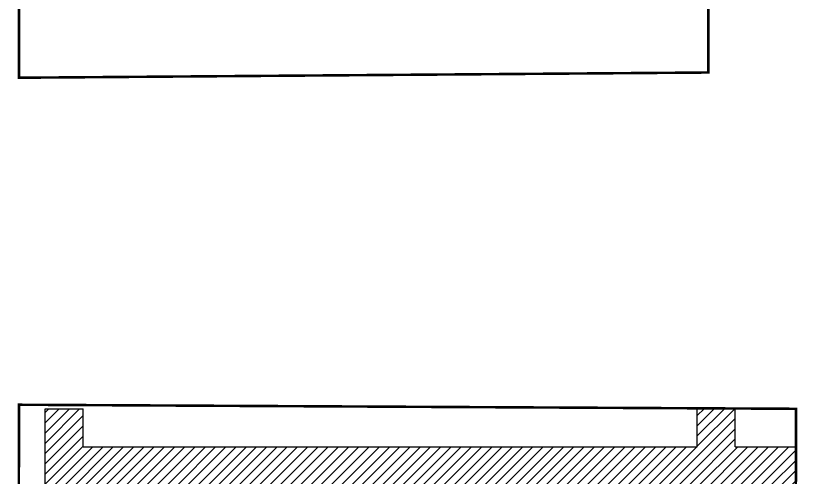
# Model space of a CAD drawing. Header units: millimetres. Extents: x 2182 to 2335, y 1488 to 1614.
# Drawn here: x 2326.425 to 2329.512, y 1508.139 to 1509.961 of the extents above; entities that cross this region are included whole.
import ezdxf

# ---------------------------------------------------------------- set-up
doc = ezdxf.new("R2010")
doc.units = ezdxf.units.MM
doc.linetypes.add('DIVIDE', pattern=[1.25, 0.5, -0.25, 0, -0.25, 0, -0.25])
for name, color, linetype in [('Hachura', 8, 'Continuous'), ('PAREDE', 7, 'Continuous'), ('TEXTO', 7, 'Continuous')]:
    doc.layers.add(name, color=color, linetype=linetype)

msp = doc.modelspace()

# ---------------------------------------------------------------- hatches: boundary and pattern name
at = {"layer": 'Hachura'}
h = msp.add_hatch(dxfattribs=at)
h.set_pattern_fill('ANSI31', color=256, scale=0.009, angle=-180)
h.set_pattern_definition([(225, (819.23725, 3825.480097), (0.02020557627, -0.02020557627), [])])
h.paths.add_polyline_path([(2326.6917, 1508.1095), (2329.1167, 1508.1095), (2329.1167, 1505.2895), (2329.2667, 1505.2895), (2329.2667, 1508.1095), (2329.5067, 1508.1095), (2329.5067, 1508.2595), (2329.2667, 1508.2595), (2329.2667, 1508.4095), (2329.1167, 1508.4095), (2329.1167, 1508.2595), (2326.6917, 1508.2595), (2326.6917, 1508.4095), (2326.5417, 1508.4095), (2326.5417, 1505.2895), (2326.6917, 1505.2895)])

# ---------------------------------------------------------------- linework, layer by layer
at = {"layer": 'PAREDE'}
for p, q in [((2326.5417, 1505.2895), (2326.5417, 1508.4095)), ((2326.5417, 1508.4095), (2326.6917, 1508.4095)), ((2326.6917, 1508.2595), (2326.6917, 1508.4095)), ((2329.1167, 1508.2595), (2329.1167, 1508.4095)), ((2329.1167, 1508.4095), (2329.5067, 1508.4095)), ((2329.2667, 1508.2595), (2329.2667, 1508.4095)), ((2329.5067, 1508.1095), (2329.5067, 1508.4095)), ((2326.6917, 1508.2595), (2329.1167, 1508.2595)), ((2329.2667, 1508.2595), (2329.5067, 1508.2595))]:
    msp.add_line(p, q, dxfattribs=at)
at = {"layer": 'TEXTO', "color": 10, "linetype": 'DIVIDE', "const_width": 0.01}
for points in [[(2329.1604, 1509.7369), (2326.4389, 1509.7163), (2326.4389, 1513.1262), (2329.1604, 1513.1468)], [(2329.4982, 1505.0879), (2326.4304, 1505.1039), (2326.4389, 1508.4255), (2329.5067, 1508.4095)]]:
    msp.add_lwpolyline(points, close=True, dxfattribs=at)

doc.saveas('drawing.dxf')
